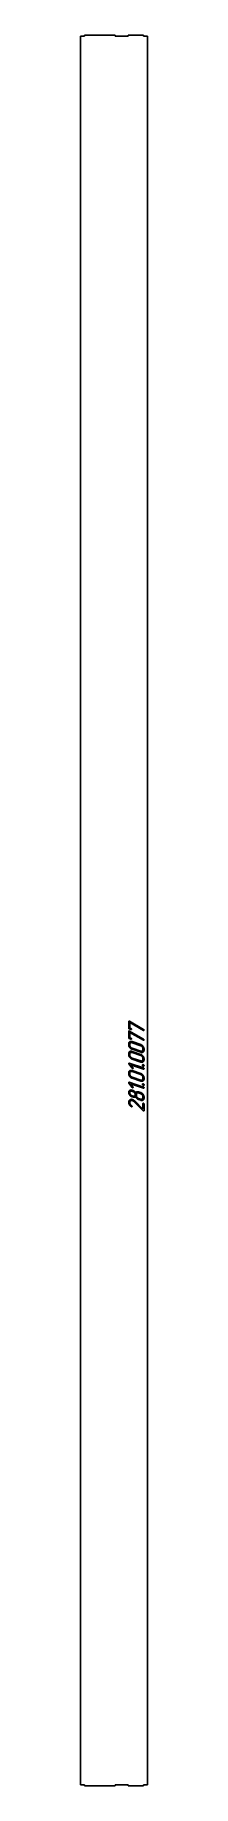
# Model space of a CAD drawing. Header units: millimetres. Extents: x 140 to 227, y 182 to 2460.
import ezdxf

# ---------------------------------------------------------------- set-up
doc = ezdxf.new("R2010")
doc.units = ezdxf.units.MM
doc.linetypes.add('K5LT_BASIC', pattern=[0])
doc.layers.add('Engraving', color=7, linetype='Continuous')

msp = doc.modelspace()

# ---------------------------------------------------------------- linework, layer by layer
at = {"color": 143, "linetype": 'K5LT_BASIC', "lineweight": 25, "true_color": 0x33acca}
for p, q in [((222.4, 2460.1), (202.4, 2460)), ((222.4, 2458.6), (222.4, 2460.1)), ((140.4, 2458.4), (140.4, 183.8)), ((140.4, 2458.4), (145.4, 2458.4)), ((140.4, 2458.4), (140.4, 2458.4)), ((145.4, 2459.9), (145.4, 2458.4)), ((185.4, 2459.9), (145.4, 2459.9)), ((185.4, 2459.9), (185.4, 2458.4)), ((197.4, 2458.5), (202.4, 2458.5)), ((202.4, 2460), (202.4, 2458.5)), ((222.4, 2458.6), (227.4, 2458.6)), ((227.4, 184), (227.4, 2458.6)), ((145.4, 183.8), (140.4, 183.8)), ((145.4, 183.8), (145.4, 182.3)), ((145.4, 182.3), (185.4, 182.3)), ((190.4, 183.8), (185.4, 183.8)), ((185.4, 182.3), (185.4, 183.8)), ((202.4, 183.9), (197.4, 183.8)), ((202.4, 183.9), (202.4, 182.4)), ((202.4, 182.4), (222.4, 182.5)), ((227.4, 184), (222.4, 184)), ((222.4, 182.5), (222.4, 184))]:
    msp.add_line(p, q, dxfattribs=at)
for points in [[(185.4, 2458.4), (190.7, 2458.4), (191.2, 2458.4), (192.1, 2458.4), (193, 2458.4), (193.9, 2458.4), (194.8, 2458.4), (195.7, 2458.4), (196.6, 2458.4), (197.1, 2458.5), (197.4, 2458.5)], [(197.4, 183.8), (197.1, 183.8), (196.6, 183.8), (195.7, 183.8), (194.8, 183.8), (193.9, 183.8), (193, 183.8), (192.1, 183.8), (191.2, 183.8), (190.7, 183.8), (190.4, 183.8)]]:
    msp.add_open_spline(points, degree=3, dxfattribs=at)
at = {"layer": 'Engraving', "color": 143, "linetype": 'K5LT_BASIC', "lineweight": 25, "true_color": 0x33acca}
for p, q in [((203, 1176.7), (203, 1168.2)), ((203, 1164), (203, 1155.5)), ((203.9, 1177.1), (203.7, 1177.2)), ((203.7, 1167.2), (205.8, 1166.5)), ((203.9, 1164.4), (203.7, 1164.5)), ((222.3, 1166.6), (203.9, 1177.1)), ((222.3, 1153.9), (203.9, 1164.4)), ((204.4, 1175.3), (222, 1165.3)), ((204.4, 1168.4), (204.4, 1175.3)), ((205.8, 1167.9), (204.4, 1168.4)), ((204.4, 1155.7), (204.4, 1162.6)), ((204.4, 1162.6), (222, 1152.6)), ((222, 1165.3), (222.2, 1165.2)), ((222.9, 1165.7), (222.8, 1166.2)), ((203, 1147.8), (203, 1146.3)), ((203.7, 1154.5), (205.8, 1153.8)), ((205.8, 1155.2), (204.4, 1155.7)), ((204.4, 1147.3), (204.4, 1145.8)), ((218.6, 1146.7), (207.3, 1150.6)), ((218.6, 1145.3), (207.3, 1149.2)), ((207.3, 1142), (218.6, 1138.2)), ((207.3, 1140.6), (218.6, 1136.8)), ((221.5, 1140.1), (221.5, 1141.5)), ((222, 1152.6), (222.2, 1152.5)), ((222.9, 1153), (222.8, 1153.5)), ((222.9, 1139.6), (222.9, 1141)), ((203, 1135.1), (203, 1133.6)), ((203.2, 1121.6), (207.5, 1115.9)), ((222.2, 1116.4), (203.7, 1122.6)), ((204.4, 1134.6), (204.4, 1133.1)), ((205.4, 1120.6), (222.2, 1114.9)), ((208.5, 1116.6), (205.4, 1120.6)), ((218.6, 1134), (207.3, 1137.9)), ((218.6, 1132.6), (207.3, 1136.5)), ((207.3, 1129.3), (218.6, 1125.5)), ((207.3, 1127.9), (218.6, 1124.1)), ((221.5, 1127.4), (221.5, 1128.8)), ((222.9, 1126.9), (222.9, 1128.3)), ((203, 1110.2), (203, 1108.8)), ((203.2, 1096.7), (207.5, 1091)), ((222.2, 1091.5), (203.7, 1097.8)), ((204.4, 1109.7), (204.4, 1108.3)), ((205.4, 1095.8), (222.2, 1090.1)), ((208.5, 1091.7), (205.4, 1095.8)), ((218.6, 1109.1), (207.3, 1113)), ((218.6, 1107.7), (207.3, 1111.6)), ((207.3, 1104.5), (218.6, 1100.6)), ((207.3, 1103), (218.6, 1099.2)), ((221.5, 1102.5), (221.5, 1103.9)), ((222.9, 1102), (222.9, 1103.4)), ((203, 1084.6), (203, 1084.1)), ((203, 1084.1), (203.1, 1083.7)), ((203.1, 1083.7), (203.3, 1082.8)), ((206.4, 1087.7), (205.6, 1087.7)), ((206.8, 1087.6), (206.4, 1087.7)), ((207.3, 1087.4), (206.8, 1087.6)), ((207.2, 1078.9), (208.7, 1078.4)), ((208.7, 1086.9), (207.3, 1087.4)), ((208.7, 1085.5), (207.3, 1086)), ((207.3, 1080.3), (208.7, 1079.8)), ((208.9, 1073.3), (209.4, 1073)), ((209.4, 1073), (210, 1072.5)), ((210, 1072.5), (221.8, 1060.7)), ((221.5, 1062.7), (210.8, 1073.4)), ((213, 1081.9), (213, 1080.5)), ((218.6, 1084.3), (215.8, 1085.2)), ((218.6, 1082.8), (215.8, 1083.8)), ((215.8, 1076.7), (218.6, 1075.7)), ((215.8, 1075.3), (218.6, 1074.3)), ((221.5, 1077.6), (221.5, 1079)), ((222.9, 1077.1), (222.9, 1078.5)), ((206.4, 1066.1), (206.6, 1065.9)), ((221.5, 1069.9), (221.5, 1062.7)), ((222.9, 1060.9), (222.9, 1069.4))]:
    msp.add_line(p, q, dxfattribs=at)
for points in [[(203.2, 1177.2), (203, 1177), (203, 1176.7)], [(203, 1168.2), (203, 1167.5), (203.7, 1167.2)], [(203.2, 1164.5), (203, 1164.3), (203, 1164)], [(203.7, 1177.2), (203.4, 1177.3), (203.2, 1177.2)], [(203.7, 1164.5), (203.4, 1164.6), (203.2, 1164.5)], [(206.4, 1167.5), (206.2, 1167.8), (205.8, 1167.9)], [(205.8, 1166.5), (206.2, 1166.4), (206.4, 1166.5)], [(206.5, 1167), (206.5, 1167.3), (206.4, 1167.5)], [(206.4, 1166.5), (206.5, 1166.8), (206.5, 1167)], [(222.2, 1165.2), (222.5, 1165.1), (222.7, 1165.2)], [(222.8, 1166.2), (222.4, 1166.5), (222.3, 1166.6)], [(222.7, 1165.2), (222.9, 1165.4), (222.9, 1165.7)], [(203, 1155.5), (203, 1154.8), (203.7, 1154.5)], [(204.2, 1150.3), (203, 1149.5), (203, 1147.8)], [(203, 1146.3), (203, 1144.5), (204.3, 1142.9)], [(207.3, 1150.6), (205.5, 1151.2), (204.2, 1150.3)], [(204.3, 1142.9), (205.6, 1141.2), (207.3, 1140.6)], [(205.3, 1149), (204.4, 1148.4), (204.4, 1147.3)], [(204.4, 1145.8), (204.4, 1144.7), (205.3, 1143.6)], [(207.3, 1149.2), (206.1, 1149.6), (205.3, 1149)], [(205.3, 1143.6), (206.1, 1142.4), (207.3, 1142)], [(206.4, 1154.8), (206.2, 1155.1), (205.8, 1155.2)], [(205.8, 1153.8), (206.2, 1153.7), (206.4, 1153.8)], [(206.5, 1154.3), (206.5, 1154.6), (206.4, 1154.8)], [(206.4, 1153.8), (206.5, 1154.1), (206.5, 1154.3)], [(221.6, 1144.4), (220.4, 1146.1), (218.6, 1146.7)], [(220.7, 1143.8), (219.9, 1144.9), (218.6, 1145.3)], [(220.6, 1138.4), (221.5, 1138.9), (221.5, 1140.1)], [(221.5, 1141.5), (221.5, 1142.6), (220.7, 1143.8)], [(222.9, 1141), (222.9, 1142.8), (221.6, 1144.4)], [(221.7, 1137), (222.9, 1137.9), (222.9, 1139.6)], [(222.2, 1152.5), (222.5, 1152.4), (222.7, 1152.5)], [(222.8, 1153.5), (222.4, 1153.8), (222.3, 1153.9)], [(222.7, 1152.5), (222.9, 1152.7), (222.9, 1153)], [(204.2, 1137.6), (203, 1136.8), (203, 1135.1)], [(203, 1133.6), (203, 1131.8), (204.3, 1130.2)], [(203.2, 1122.6), (203, 1122.4), (203, 1122.2)], [(203, 1122.2), (203, 1121.9), (203.2, 1121.6)], [(203.7, 1122.6), (203.4, 1122.7), (203.2, 1122.6)], [(207.3, 1137.9), (205.5, 1138.5), (204.2, 1137.6)], [(204.3, 1130.2), (205.6, 1128.5), (207.3, 1127.9)], [(205.3, 1136.3), (204.4, 1135.7), (204.4, 1134.6)], [(204.4, 1133.1), (204.4, 1132), (205.3, 1130.9)], [(207.3, 1136.5), (206.1, 1136.9), (205.3, 1136.3)], [(205.3, 1130.9), (206.1, 1129.7), (207.3, 1129.3)], [(208.7, 1116), (208.7, 1116.3), (208.5, 1116.6)], [(218.6, 1138.2), (219.8, 1137.8), (220.6, 1138.4)], [(218.6, 1136.8), (220.4, 1136.1), (221.7, 1137)], [(221.6, 1131.7), (220.4, 1133.4), (218.6, 1134)], [(220.7, 1131.1), (219.9, 1132.2), (218.6, 1132.6)], [(218.6, 1125.5), (219.8, 1125.1), (220.6, 1125.7)], [(218.6, 1124.1), (220.4, 1123.4), (221.7, 1124.3)], [(220.6, 1125.7), (221.5, 1126.2), (221.5, 1127.4)], [(221.5, 1128.8), (221.5, 1129.9), (220.7, 1131.1)], [(221.1, 1120.6), (220.8, 1120.4), (220.8, 1120)], [(220.8, 1120), (220.8, 1119.5), (221.2, 1119)], [(221.8, 1120.7), (221.4, 1120.8), (221.1, 1120.6)], [(221.2, 1119), (221.6, 1118.6), (221.8, 1118.6)], [(222.9, 1128.3), (222.9, 1130.1), (221.6, 1131.7)], [(221.7, 1124.3), (222.9, 1125.2), (222.9, 1126.9)], [(222.6, 1120.2), (222.2, 1120.6), (221.8, 1120.7)], [(221.8, 1118.6), (222.3, 1118.4), (222.6, 1118.6)], [(222.7, 1116), (222.5, 1116.2), (222.2, 1116.4)], [(222.9, 1119.3), (222.9, 1119.8), (222.6, 1120.2)], [(222.6, 1118.6), (222.9, 1118.8), (222.9, 1119.3)], [(204.2, 1112.8), (203, 1111.9), (203, 1110.2)], [(203, 1108.8), (203, 1107), (204.3, 1105.3)], [(203.2, 1097.7), (203, 1097.6), (203, 1097.3)], [(203, 1097.3), (203, 1097), (203.2, 1096.7)], [(203.7, 1097.8), (203.4, 1097.9), (203.2, 1097.7)], [(207.3, 1113), (205.5, 1113.6), (204.2, 1112.8)], [(204.3, 1105.3), (205.6, 1103.6), (207.3, 1103)], [(205.3, 1111.4), (204.4, 1110.9), (204.4, 1109.7)], [(204.4, 1108.3), (204.4, 1107.1), (205.3, 1106)], [(207.3, 1111.6), (206.1, 1112), (205.3, 1111.4)], [(205.3, 1106), (206.1, 1104.9), (207.3, 1104.5)], [(207.5, 1115.9), (207.8, 1115.6), (208, 1115.5)], [(208, 1115.5), (208.3, 1115.4), (208.5, 1115.6)], [(208.5, 1115.6), (208.7, 1115.7), (208.7, 1116)], [(221.6, 1106.9), (220.4, 1108.6), (218.6, 1109.1)], [(220.7, 1106.2), (219.9, 1107.3), (218.6, 1107.7)], [(218.6, 1100.6), (219.8, 1100.2), (220.6, 1100.8)], [(218.6, 1099.2), (220.4, 1098.6), (221.7, 1099.5)], [(220.6, 1100.8), (221.5, 1101.4), (221.5, 1102.5)], [(221.5, 1103.9), (221.5, 1105.1), (220.7, 1106.2)], [(221.1, 1095.7), (220.8, 1095.5), (220.8, 1095.1)], [(220.8, 1095.1), (220.8, 1094.6), (221.2, 1094.2)], [(221.8, 1095.8), (221.4, 1095.9), (221.1, 1095.7)], [(221.2, 1094.2), (221.6, 1093.8), (221.8, 1093.7)], [(222.9, 1103.4), (222.9, 1105.2), (221.6, 1106.9)], [(221.7, 1099.5), (222.9, 1100.4), (222.9, 1102)], [(222.6, 1095.3), (222.2, 1095.7), (221.8, 1095.8)], [(221.8, 1093.7), (222.3, 1093.5), (222.6, 1093.7)], [(222.2, 1114.9), (222.6, 1114.8), (222.7, 1115)], [(222.9, 1094.4), (222.9, 1094.9), (222.6, 1095.3)], [(222.6, 1093.7), (222.9, 1093.9), (222.9, 1094.4)], [(222.9, 1115.4), (222.9, 1115.7), (222.7, 1116)], [(222.7, 1115), (222.9, 1115.3), (222.9, 1115.4)], [(204.2, 1087.2), (203, 1086.3), (203, 1084.6)], [(204.4, 1074.8), (203, 1073.7), (203, 1071.7)], [(203, 1071.7), (203, 1070.2), (203.8, 1068.8)], [(203.3, 1082.8), (203.6, 1082), (204.2, 1081.2)], [(205.6, 1087.7), (204.8, 1087.6), (204.2, 1087.2)], [(204.2, 1081.2), (205.6, 1079.5), (207.2, 1078.9)], [(205.3, 1085.9), (204.4, 1085.3), (204.4, 1084.1)], [(204.4, 1084.1), (204.4, 1082.9), (205.2, 1081.8)], [(207.9, 1075.3), (205.8, 1076), (204.4, 1074.8)], [(204.4, 1071.3), (204.4, 1072), (204.7, 1072.6)], [(205, 1069.2), (204.4, 1070.3), (204.4, 1071.3)], [(204.7, 1072.6), (205, 1073.2), (205.5, 1073.5)], [(205.2, 1081.8), (206.1, 1080.7), (207.3, 1080.3)], [(207.3, 1086), (206.1, 1086.4), (205.3, 1085.9)], [(205.5, 1073.5), (206.4, 1074.4), (207.9, 1073.9)], [(207.5, 1091), (207.8, 1090.7), (208, 1090.7)], [(209.2, 1074.7), (208.6, 1075.1), (207.9, 1075.3)], [(207.9, 1073.9), (208.4, 1073.7), (208.9, 1073.3)], [(208, 1090.7), (208.3, 1090.6), (208.5, 1090.7)], [(208.7, 1091.1), (208.7, 1091.4), (208.5, 1091.7)], [(208.5, 1090.7), (208.7, 1090.8), (208.7, 1091.1)], [(210.5, 1085.9), (209.7, 1086.6), (208.7, 1086.9)], [(210.7, 1084), (209.9, 1085.1), (208.7, 1085.5)], [(208.7, 1079.8), (209.9, 1079.4), (210.7, 1080)], [(208.7, 1078.4), (209.7, 1078.1), (210.6, 1078.2)], [(210.8, 1073.4), (209.9, 1074.2), (209.2, 1074.7)], [(212, 1084.2), (211.3, 1085.2), (210.5, 1085.9)], [(210.6, 1078.2), (211.4, 1078.3), (212, 1078.9)], [(211.5, 1081.7), (211.5, 1082.8), (210.7, 1084)], [(210.7, 1080), (211.5, 1080.5), (211.5, 1081.7)], [(213.5, 1085.3), (212.5, 1085), (212, 1084.2)], [(212, 1078.9), (212.7, 1077.5), (213.7, 1076.6)], [(213.8, 1083.7), (213, 1083.1), (213, 1081.9)], [(213, 1080.5), (213, 1079.3), (213.8, 1078.2)], [(215.8, 1085.2), (214.6, 1085.6), (213.5, 1085.3)], [(213.7, 1076.6), (214.7, 1075.6), (215.8, 1075.3)], [(215.8, 1083.8), (214.6, 1084.2), (213.8, 1083.7)], [(213.8, 1078.2), (214.6, 1077.1), (215.8, 1076.7)], [(221.7, 1082), (220.4, 1083.7), (218.6, 1084.3)], [(220.7, 1081.3), (219.8, 1082.4), (218.6, 1082.8)], [(218.6, 1075.7), (219.8, 1075.3), (220.6, 1075.9)], [(218.6, 1074.3), (220.4, 1073.7), (221.7, 1074.6)], [(220.6, 1075.9), (221.5, 1076.5), (221.5, 1077.6)], [(221.5, 1079), (221.5, 1080.2), (220.7, 1081.3)], [(222.9, 1078.5), (222.9, 1080.3), (221.7, 1082)], [(221.7, 1074.6), (222.9, 1075.5), (222.9, 1077.1)], [(222.7, 1091.1), (222.5, 1091.4), (222.2, 1091.5)], [(222.2, 1090.1), (222.6, 1089.9), (222.7, 1090.1)], [(222.9, 1090.5), (222.9, 1090.9), (222.7, 1091.1)], [(222.7, 1090.1), (222.9, 1090.4), (222.9, 1090.5)], [(203.8, 1068.8), (204.6, 1067.3), (206.4, 1066.1)], [(206.9, 1067.2), (205.5, 1068.2), (205, 1069.2)], [(206.6, 1065.9), (206.9, 1065.8), (207.1, 1066)], [(207.2, 1066.9), (207.1, 1067.1), (206.9, 1067.2)], [(207.1, 1066), (207.3, 1066.1), (207.3, 1066.4)], [(207.3, 1066.4), (207.3, 1066.7), (207.2, 1066.9)], [(221.7, 1070.3), (221.5, 1070.1), (221.5, 1069.9)], [(222.2, 1070.3), (221.9, 1070.4), (221.7, 1070.3)], [(221.8, 1060.7), (221.9, 1060.5), (222.1, 1060.4)], [(222.1, 1060.4), (222.4, 1060.3), (222.7, 1060.5)], [(222.7, 1070), (222.4, 1070.2), (222.2, 1070.3)], [(222.9, 1069.4), (222.9, 1069.7), (222.7, 1070)], [(222.7, 1060.5), (222.9, 1060.6), (222.9, 1060.9)]]:
    msp.add_open_spline(points, degree=2, dxfattribs=at)

doc.saveas('drawing.dxf')
